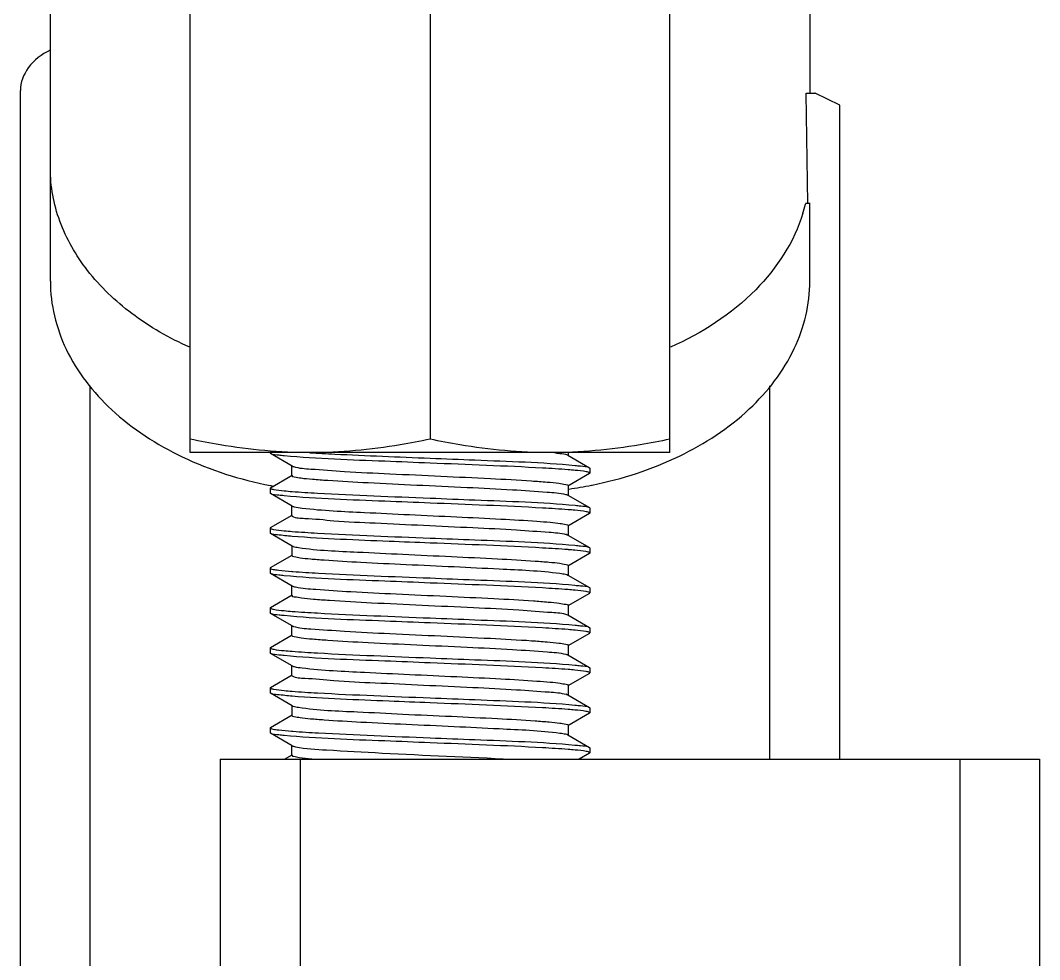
# Model space of a CAD drawing. Extents: x 27938 to 650306, y -92720 to 1524912.
# Drawn here: x 317542.2 to 317959.3, y 832720.4 to 833104.9 of the extents above; entities that cross this region are included whole.
import ezdxf

# ---------------------------------------------------------------- set-up
doc = ezdxf.new("R2010")
doc.units = 0
doc.header["$LTSCALE"] = 1000
doc.header["$MEASUREMENT"] = 0

msp = doc.modelspace()

# ---------------------------------------------------------------- linework, layer by layer
for p, q in [((317611.73, 832927.98), (317611.73, 833554.66)), ((317807.99, 832927.98), (317807.99, 833554.66)), ((317709.86, 833549.13), (317709.86, 832933.5)), ((317554.49, 833044.39), (317554.49, 833359.57)), ((317865.24, 833275.26), (317865.24, 833075.18)), ((317542.22, 830334.12), (317542.22, 833076.19)), ((317864.45, 833029.94), (317863.76, 833075.07)), ((317863.88, 833075.18), (317867.3, 833075.18)), ((317867.59, 833075.04), (317867.3, 833075.18)), ((317877.5, 833070.26), (317867.45, 833075.11)), ((317867.56, 833075.03), (317867.58, 833075.04)), ((317877.5, 833009.75), (317877.5, 833070.26)), ((317554.49, 832998.13), (317554.49, 833044.39)), ((317808.16, 833030.53), (317807.99, 833030.53)), ((317865.44, 833029.94), (317863.47, 833029.94)), ((317863.52, 833029.91), (317863.48, 833029.76)), ((317865.24, 832998.13), (317865.24, 833029.94)), ((317877.5, 832802.45), (317877.5, 833009.75)), ((317570.84, 830692.17), (317570.84, 832955.31)), ((317848.88, 832802.45), (317848.88, 832955.31)), ((317807.99, 832927.98), (317611.73, 832927.98)), ((317644.6, 832927.6), (317644.44, 832927.77)), ((317653.47, 832922.46), (317644.6, 832927.6)), ((317766.05, 832927.06), (317766.25, 832926.96)), ((317766.25, 832926.96), (317775.13, 832921.82)), ((317766.43, 832927.98), (317766.43, 832926.75)), ((317653.29, 832918.58), (317653.29, 832922.66)), ((317775.13, 832921.82), (317775.28, 832921.64)), ((317775.28, 832921.64), (317775.28, 832919.6)), ((317644.6, 832913.64), (317653.47, 832918.78)), ((317775.13, 832919.42), (317766.25, 832914.28)), ((317775.13, 832919.42), (317775.28, 832919.6)), ((317644.6, 832913.64), (317644.44, 832913.46)), ((317644.44, 832913.46), (317644.44, 832911.42)), ((317644.57, 832914.51), (317644.69, 832914.48)), ((317644.69, 832914.48), (317644.91, 832914.44)), ((317644.91, 832914.44), (317645.09, 832914.41)), ((317766.43, 832914.49), (317766.43, 832910.4)), ((317766.48, 832913.06), (317766.69, 832913.09)), ((317775.98, 832914.67), (317776.16, 832914.71)), ((317644.6, 832911.24), (317644.44, 832911.42)), ((317653.47, 832906.1), (317644.6, 832911.24)), ((317766.25, 832910.6), (317775.13, 832905.47)), ((317653.29, 832902.22), (317653.29, 832906.31)), ((317653.47, 832906.1), (317653.72, 832905.99)), ((317775.13, 832905.47), (317775.28, 832905.29)), ((317775.13, 832903.06), (317775.28, 832903.24)), ((317775.28, 832905.29), (317775.28, 832903.24)), ((317644.6, 832897.29), (317653.47, 832902.43)), ((317775.13, 832903.06), (317766.25, 832897.92)), ((317644.6, 832897.29), (317644.44, 832897.11)), ((317644.44, 832897.11), (317644.44, 832895.06)), ((317644.6, 832894.89), (317644.44, 832895.06)), ((317653.47, 832889.75), (317644.6, 832894.89)), ((317766.43, 832898.13), (317766.43, 832894.04)), ((317766.25, 832894.25), (317775.13, 832889.11)), ((317653.29, 832889.95), (317653.29, 832885.87)), ((317775.13, 832886.71), (317766.25, 832881.57)), ((317775.13, 832889.11), (317775.28, 832888.93)), ((317775.13, 832886.71), (317775.28, 832886.89)), ((317775.28, 832888.93), (317775.28, 832886.89)), ((317644.6, 832880.93), (317653.47, 832886.07)), ((317644.6, 832880.93), (317644.44, 832880.75)), ((317644.44, 832880.75), (317644.44, 832878.71)), ((317644.6, 832878.53), (317644.44, 832878.71)), ((317653.47, 832873.39), (317644.6, 832878.53)), ((317766.43, 832881.78), (317766.43, 832877.69)), ((317766.25, 832877.89), (317775.13, 832872.76)), ((317653.29, 832869.51), (317653.29, 832873.6)), ((317775.13, 832870.35), (317766.25, 832865.21)), ((317775.13, 832872.76), (317775.28, 832872.58)), ((317775.13, 832870.35), (317775.28, 832870.53)), ((317775.28, 832872.58), (317775.28, 832870.53)), ((317644.6, 832864.58), (317653.47, 832869.72)), ((317644.6, 832864.58), (317644.44, 832864.4)), ((317644.44, 832864.4), (317644.44, 832862.35)), ((317644.6, 832862.18), (317644.44, 832862.35)), ((317653.47, 832857.04), (317644.6, 832862.18)), ((317766.05, 832861.64), (317766.25, 832861.54)), ((317766.25, 832861.54), (317775.13, 832856.4)), ((317766.43, 832865.42), (317766.43, 832861.33)), ((317653.29, 832853.16), (317653.29, 832857.24)), ((317644.6, 832848.22), (317653.47, 832853.36)), ((317775.13, 832854), (317766.25, 832848.86)), ((317775.13, 832856.4), (317775.28, 832856.22)), ((317775.13, 832854), (317775.28, 832854.18)), ((317775.28, 832856.22), (317775.28, 832854.18)), ((317766.43, 832849.07), (317766.43, 832844.98)), ((317644.6, 832848.22), (317644.44, 832848.04)), ((317644.44, 832848.04), (317644.44, 832846)), ((317644.6, 832845.82), (317644.44, 832846)), ((317653.47, 832840.68), (317644.6, 832845.82)), ((317766.25, 832845.18), (317775.13, 832840.05)), ((317653.29, 832836.8), (317653.29, 832840.89)), ((317653.47, 832840.68), (317653.72, 832840.57)), ((317644.6, 832831.87), (317653.47, 832837.01)), ((317775.13, 832837.64), (317766.25, 832832.5)), ((317775.13, 832840.05), (317775.28, 832839.87)), ((317775.13, 832837.64), (317775.28, 832837.82)), ((317775.28, 832839.87), (317775.28, 832837.82)), ((317766.43, 832832.71), (317766.43, 832828.62)), ((317644.6, 832831.87), (317644.44, 832831.69)), ((317644.44, 832831.69), (317644.44, 832829.64)), ((317644.6, 832829.47), (317644.44, 832829.64)), ((317653.47, 832824.33), (317644.6, 832829.47)), ((317766.25, 832828.83), (317775.13, 832823.69)), ((317653.29, 832824.53), (317653.29, 832820.44)), ((317644.6, 832815.51), (317653.47, 832820.65)), ((317775.13, 832821.29), (317766.25, 832816.15)), ((317775.13, 832823.69), (317775.28, 832823.51)), ((317775.13, 832821.29), (317775.28, 832821.47)), ((317775.28, 832823.51), (317775.28, 832821.47)), ((317766.43, 832816.36), (317766.43, 832812.27)), ((317644.6, 832815.51), (317644.44, 832815.33)), ((317644.44, 832815.33), (317644.44, 832813.29)), ((317644.6, 832813.11), (317644.44, 832813.29)), ((317653.47, 832807.97), (317644.6, 832813.11)), ((317766.25, 832812.47), (317775.13, 832807.34)), ((317653.29, 832804.09), (317653.29, 832808.18)), ((317775.13, 832807.34), (317775.28, 832807.16)), ((317650.29, 832802.45), (317653.47, 832804.3)), ((317775.13, 832804.93), (317770.85, 832802.45)), ((317775.13, 832804.93), (317775.28, 832805.11)), ((317775.28, 832807.16), (317775.28, 832805.11)), ((317624, 832802.45), (317959.28, 832802.45)), ((317624, 832802.45), (317624, 830087.54)), ((317656.71, 832802.45), (317656.71, 830087.54)), ((317926.57, 832802.45), (317926.57, 830087.54)), ((317959.28, 832802.45), (317959.28, 830087.54))]:
    msp.add_line(p, q)
for centre, radius, start, end in [((317800.6, 833044.98), 64.69, 342.8989, 346.3913), ((317748.93, 832815.85), 112.7, 83.6689, 84.2232), ((317751.99, 832737.13), 184.41, 84.6378, 85.5439), ((317676.11, 833076.4), 164.94, 259.1592, 259.4672), ((317667.11, 833088.55), 177, 264.5118, 265.5533), ((317743.35, 833077.8), 166.36, 278.0643, 281.3093), ((317751.83, 832718.88), 186.31, 84.669, 85.543), ((317667.02, 833071.06), 175.86, 264.491, 265.556), ((317763.97, 832888.46), 6.24, 73.8589, 74.9069), ((317751.74, 832701.47), 187.36, 84.6853, 85.5419), ((317673.04, 833128.76), 250.15, 265.4503, 265.5766), ((317751.96, 832687.76), 184.71, 84.6443, 85.543), ((317667.04, 833038.57), 176.08, 264.4922, 265.5586), ((317751.99, 832671.71), 184.41, 84.6378, 85.5439), ((317667.11, 833023.13), 177, 264.5118, 265.5533), ((317751.83, 832653.46), 186.31, 84.669, 85.543), ((317667.02, 833005.64), 175.86, 264.491, 265.556), ((317763.97, 832823.04), 6.24, 73.8589, 74.9069), ((317751.74, 832636.05), 187.36, 84.6853, 85.5419), ((317673.04, 833063.34), 250.15, 265.4503, 265.5766), ((317751.96, 832622.33), 184.71, 84.6443, 85.543)]:
    msp.add_arc(centre, radius, start, end)
for points, knots in [([(317554.41, 833092.76), (317550.97, 833091.05), (317544.96, 833086.68), (317542.22, 833079.48), (317542.22, 833076.19)], [0, 0, 0, 0, 0.538137, 1, 1, 1, 1]), ([(317863.76, 833075.07), (317863.77, 833075.09), (317863.79, 833075.13), (317863.84, 833075.18), (317863.88, 833075.18)], [0, 0, 0, 0, 0.336031, 1, 1, 1, 1]), ([(317611.54, 832971.1), (317603.18, 832974.85), (317587.77, 832983.66), (317569.21, 833001.28), (317557.28, 833021.92), (317554.49, 833037.07), (317554.49, 833044.39)], [0, 0, 0, 0, 0.28083, 0.538855, 0.77586, 1, 1, 1, 1]), ([(317862.43, 833025.96), (317858.83, 833014.24), (317843.73, 832991.26), (317821, 832976.84), (317808.19, 832971.1)], [0, 0, 0, 0, 0.466075, 1, 1, 1, 1]), ([(317554.49, 832998.13), (317554.49, 832988.64), (317559.39, 832968.58), (317579.29, 832943.34), (317608.76, 832924.32), (317632.15, 832916.93), (317644.57, 832914.51)], [0, 0, 0, 0, 0.215322, 0.450095, 0.712861, 1, 1, 1, 1]), ([(317776.16, 832914.71), (317788.46, 832917.18), (317811.62, 832924.65), (317840.76, 832943.66), (317860.41, 832968.79), (317865.24, 832988.7), (317865.24, 832998.13)], [0, 0, 0, 0, 0.287034, 0.549657, 0.784456, 1, 1, 1, 1]), ([(317660.8, 832927.98), (317648.45, 832927.98), (317631.95, 832929.56), (317615.78, 832932.66), (317611.73, 832933.5)], [0, 0, 0, 0, 0.749211, 1, 1, 1, 1]), ([(317709.86, 832933.5), (317705.82, 832932.66), (317689.64, 832929.56), (317673.14, 832927.98), (317660.8, 832927.98)], [0, 0, 0, 0, 0.250789, 1, 1, 1, 1]), ([(317758.93, 832927.98), (317746.59, 832927.98), (317730.08, 832929.56), (317713.91, 832932.66), (317709.86, 832933.5)], [0, 0, 0, 0, 0.749211, 1, 1, 1, 1]), ([(317807.99, 832933.5), (317803.95, 832932.66), (317787.77, 832929.56), (317771.27, 832927.98), (317758.93, 832927.98)], [0, 0, 0, 0, 0.250789, 1, 1, 1, 1]), ([(317650.18, 832926.68), (317649.47, 832926.75), (317647.63, 832927.01), (317645.61, 832927.01), (317644.6, 832927.6)], [0, 0, 0, 0, 0.378132, 1, 1, 1, 1]), ([(317709.86, 832923.69), (317703.69, 832923.93), (317683.79, 832924.79), (317663.86, 832925.35), (317650.18, 832926.68)], [0, 0, 0, 0, 0.310323, 1, 1, 1, 1]), ([(317660.66, 832927.95), (317664.06, 832927.74), (317680.46, 832926.88), (317696.87, 832926.25), (317709.86, 832925.73)], [0, 0, 0, 0, 0.207728, 1, 1, 1, 1]), ([(317709.86, 832925.73), (317715.97, 832925.49), (317735.76, 832924.64), (317755.58, 832924.06), (317769.21, 832922.77)], [0, 0, 0, 0, 0.308852, 1, 1, 1, 1]), ([(317761.36, 832927.86), (317761.91, 832927.8), (317763.48, 832927.59), (317765.09, 832927.44), (317766.05, 832927.06)], [0, 0, 0, 0, 0.350941, 1, 1, 1, 1]), ([(317653.47, 832922.46), (317653.54, 832922.42), (317653.71, 832922.34), (317653.89, 832922.29), (317653.99, 832922.26)], [0, 0, 0, 0, 0.429478, 1, 1, 1, 1]), ([(317653.99, 832922.26), (317656.26, 832921.58), (317663.31, 832921.17), (317676.4, 832920.12), (317694.18, 832919.31), (317714.09, 832918.38), (317733.38, 832917.47), (317748, 832916.71), (317757.16, 832915.99), (317762.15, 832915.6), (317764.5, 832915.07), (317766.43, 832914.85), (317766.43, 832914.49)], [0, 0, 0, 0, 0.063162, 0.185571, 0.350627, 0.535705, 0.715395, 0.865028, 0.921933, 0.964141, 0.990304, 1, 1, 1, 1]), ([(317766.32, 832920.98), (317762.85, 832921.25), (317744.04, 832922.39), (317725.21, 832923.08), (317709.86, 832923.69)], [0, 0, 0, 0, 0.18453, 1, 1, 1, 1]), ([(317769.21, 832922.77), (317769.96, 832922.7), (317771.92, 832922.43), (317774.05, 832922.44), (317775.13, 832921.82)], [0, 0, 0, 0, 0.37931, 1, 1, 1, 1]), ([(317774.54, 832919.99), (317774.26, 832920.06), (317772.5, 832920.41), (317770.72, 832920.59), (317769.22, 832920.73)], [0, 0, 0, 0, 0.163145, 1, 1, 1, 1]), ([(317775.28, 832919.6), (317775.28, 832919.69), (317774.98, 832919.88), (317774.73, 832919.94), (317774.54, 832919.99)], [0, 0, 0, 0, 0.315061, 1, 1, 1, 1]), ([(317653.3, 832918.58), (317653.3, 832918.22), (317655.17, 832917.99), (317657.47, 832917.47), (317662.34, 832917.09), (317671.31, 832916.38), (317685.64, 832915.62), (317704.62, 832914.72), (317724.35, 832913.81), (317742.15, 832912.98), (317755.57, 832912.01), (317762.87, 832911.5), (317765.37, 832910.9)], [0, 0, 0, 0, 0.00951, 0.035123, 0.076469, 0.132247, 0.279239, 0.456494, 0.640275, 0.805971, 0.931424, 1, 1, 1, 1]), ([(317644.44, 832913.46), (317644.44, 832913.38), (317644.69, 832913.21), (317644.91, 832913.15), (317645.07, 832913.1)], [0, 0, 0, 0, 0.322005, 1, 1, 1, 1]), ([(317645.07, 832913.1), (317645.33, 832913.03), (317647.02, 832912.67), (317648.74, 832912.51), (317650.18, 832912.37)], [0, 0, 0, 0, 0.159397, 1, 1, 1, 1]), ([(317653.39, 832912.09), (317656.86, 832911.81), (317675.67, 832910.68), (317694.5, 832909.99), (317709.86, 832909.38)], [0, 0, 0, 0, 0.184455, 1, 1, 1, 1]), ([(317650.13, 832910.33), (317649.43, 832910.39), (317647.6, 832910.66), (317645.6, 832910.66), (317644.6, 832911.24)], [0, 0, 0, 0, 0.377931, 1, 1, 1, 1]), ([(317709.86, 832907.33), (317703.68, 832907.58), (317683.76, 832908.43), (317663.81, 832908.99), (317650.13, 832910.33)], [0, 0, 0, 0, 0.310595, 1, 1, 1, 1]), ([(317709.86, 832909.38), (317715.98, 832909.13), (317735.77, 832908.29), (317755.59, 832907.71), (317769.22, 832906.42)], [0, 0, 0, 0, 0.308927, 1, 1, 1, 1]), ([(317766.31, 832904.62), (317762.84, 832904.89), (317744.04, 832906.03), (317725.21, 832906.72), (317709.86, 832907.33)], [0, 0, 0, 0, 0.184554, 1, 1, 1, 1]), ([(317765.37, 832910.9), (317765.55, 832910.86), (317765.85, 832910.78), (317766.14, 832910.67), (317766.25, 832910.6)], [0, 0, 0, 0, 0.59312, 1, 1, 1, 1]), ([(317653.72, 832905.99), (317653.91, 832905.92), (317655.15, 832905.58), (317656.43, 832905.43), (317657.5, 832905.3)], [0, 0, 0, 0, 0.158312, 1, 1, 1, 1]), ([(317657.5, 832905.3), (317665.96, 832904.27), (317680.63, 832903.65), (317701.72, 832902.57), (317720.35, 832901.75), (317737.7, 832900.9), (317750.56, 832900.18), (317758.5, 832899.53), (317762.77, 832899.15), (317764.81, 832898.69), (317766.43, 832898.45), (317766.43, 832898.13)], [0, 0, 0, 0, 0.234088, 0.402448, 0.579889, 0.745639, 0.880314, 0.930897, 0.968237, 0.991317, 1, 1, 1, 1]), ([(317774.61, 832903.62), (317774.32, 832903.7), (317772.52, 832904.06), (317770.68, 832904.23), (317769.14, 832904.38)], [0, 0, 0, 0, 0.159617, 1, 1, 1, 1]), ([(317769.22, 832906.42), (317769.98, 832906.34), (317771.93, 832906.07), (317774.06, 832906.09), (317775.13, 832905.47)], [0, 0, 0, 0, 0.379296, 1, 1, 1, 1]), ([(317775.28, 832903.24), (317775.28, 832903.33), (317775.01, 832903.51), (317774.78, 832903.57), (317774.61, 832903.62)], [0, 0, 0, 0, 0.317967, 1, 1, 1, 1]), ([(317653.3, 832902.22), (317653.3, 832902.18), (317653.34, 832902.1), (317653.42, 832902.05), (317653.46, 832902.02)], [0, 0, 0, 0, 0.402304, 1, 1, 1, 1]), ([(317653.46, 832902.02), (317654.98, 832901.12), (317661.03, 832901.16), (317672.07, 832899.8), (317688.39, 832899.19), (317707.31, 832898.23), (317726.61, 832897.35), (317743.76, 832896.54), (317756.47, 832895.56), (317763.32, 832895.1), (317765.6, 832894.49)], [0, 0, 0, 0, 0.046973, 0.152409, 0.303029, 0.479455, 0.658932, 0.818305, 0.937036, 1, 1, 1, 1]), ([(317644.44, 832897.11), (317644.44, 832897.03), (317644.67, 832896.86), (317644.88, 832896.8), (317645.03, 832896.76)], [0, 0, 0, 0, 0.324871, 1, 1, 1, 1]), ([(317653.48, 832893.68), (317651.44, 832893.84), (317648.54, 832894.24), (317645.42, 832894.41), (317644.6, 832894.89)], [0, 0, 0, 0, 0.683734, 1, 1, 1, 1]), ([(317645.03, 832896.76), (317645.29, 832896.68), (317646.98, 832896.32), (317648.69, 832896.16), (317650.13, 832896.02)], [0, 0, 0, 0, 0.157623, 1, 1, 1, 1]), ([(317653.39, 832895.73), (317656.86, 832895.46), (317675.67, 832894.32), (317694.5, 832893.63), (317709.86, 832893.02)], [0, 0, 0, 0, 0.184436, 1, 1, 1, 1]), ([(317709.86, 832890.98), (317704.26, 832891.2), (317685.46, 832891.98), (317666.65, 832892.65), (317653.48, 832893.68)], [0, 0, 0, 0, 0.297863, 1, 1, 1, 1]), ([(317709.86, 832893.02), (317715.96, 832892.78), (317735.73, 832891.94), (317755.52, 832891.35), (317769.14, 832890.07)], [0, 0, 0, 0, 0.308576, 1, 1, 1, 1]), ([(317766.31, 832888.27), (317762.84, 832888.54), (317744.04, 832889.68), (317725.21, 832890.37), (317709.86, 832890.98)], [0, 0, 0, 0, 0.184575, 1, 1, 1, 1]), ([(317765.71, 832894.46), (317765.82, 832894.43), (317766, 832894.37), (317766.18, 832894.29), (317766.25, 832894.25)], [0, 0, 0, 0, 0.572041, 1, 1, 1, 1]), ([(317653.47, 832889.75), (317653.59, 832889.68), (317654.4, 832889.38), (317655.27, 832889.26), (317656, 832889.15)], [0, 0, 0, 0, 0.147905, 1, 1, 1, 1]), ([(317656, 832889.15), (317663.99, 832887.94), (317678.29, 832887.46), (317699.15, 832886.32), (317718.25, 832885.49), (317736.26, 832884.62), (317749.71, 832883.89), (317758.06, 832883.21), (317762.57, 832882.83), (317764.7, 832882.35), (317766.43, 832882.11), (317766.43, 832881.78)], [0, 0, 0, 0, 0.218787, 0.386207, 0.566108, 0.736243, 0.875583, 0.928118, 0.966979, 0.991, 1, 1, 1, 1]), ([(317774.52, 832887.28), (317774.24, 832887.36), (317772.44, 832887.71), (317770.62, 832887.89), (317769.1, 832888.03)], [0, 0, 0, 0, 0.163234, 1, 1, 1, 1]), ([(317769.14, 832890.07), (317769.9, 832890), (317771.88, 832889.72), (317774.04, 832889.74), (317775.13, 832889.11)], [0, 0, 0, 0, 0.37952, 1, 1, 1, 1]), ([(317775.28, 832886.89), (317775.28, 832886.98), (317774.97, 832887.17), (317774.72, 832887.23), (317774.52, 832887.28)], [0, 0, 0, 0, 0.313847, 1, 1, 1, 1]), ([(317653.29, 832885.87), (317653.29, 832885.54), (317654.97, 832885.3), (317657.05, 832884.83), (317661.44, 832884.45), (317669.59, 832883.78), (317682.74, 832883.06), (317700.42, 832882.2), (317719.3, 832881.37), (317740.28, 832880.26), (317754.78, 832879.7), (317763.02, 832878.6)], [0, 0, 0, 0, 0.00884, 0.032379, 0.070466, 0.122006, 0.258971, 0.426878, 0.605536, 0.773444, 1, 1, 1, 1]), ([(317644.44, 832880.75), (317644.44, 832880.68), (317645.19, 832880.14), (317645.96, 832880.18), (317646.66, 832880.07)], [0, 0, 0, 0, 0.093121, 1, 1, 1, 1]), ([(317650.14, 832877.62), (317649.43, 832877.68), (317647.6, 832877.95), (317645.61, 832877.95), (317644.6, 832878.53)], [0, 0, 0, 0, 0.377935, 1, 1, 1, 1]), ([(317646.66, 832880.07), (317647.08, 832880.01), (317649.25, 832879.72), (317651.43, 832879.53), (317653.2, 832879.39)], [0, 0, 0, 0, 0.190828, 1, 1, 1, 1]), ([(317653.75, 832879.35), (317657.22, 832879.08), (317675.92, 832877.96), (317694.63, 832877.27), (317709.86, 832876.67)], [0, 0, 0, 0, 0.18595, 1, 1, 1, 1]), ([(317763.02, 832878.6), (317763.41, 832878.54), (317764.49, 832878.36), (317765.64, 832878.25), (317766.25, 832877.89)], [0, 0, 0, 0, 0.360643, 1, 1, 1, 1]), ([(317709.86, 832874.62), (317703.68, 832874.87), (317683.76, 832875.72), (317663.81, 832876.28), (317650.14, 832877.62)], [0, 0, 0, 0, 0.310578, 1, 1, 1, 1]), ([(317709.86, 832876.67), (317715.95, 832876.42), (317735.7, 832875.58), (317755.48, 832874.99), (317769.1, 832873.72)], [0, 0, 0, 0, 0.308379, 1, 1, 1, 1]), ([(317766.32, 832871.91), (317762.85, 832872.18), (317744.04, 832873.32), (317725.21, 832874.01), (317709.86, 832874.62)], [0, 0, 0, 0, 0.184524, 1, 1, 1, 1]), ([(317653.47, 832873.39), (317653.63, 832873.3), (317654.08, 832873.15), (317654.54, 832873.05), (317654.82, 832872.99)], [0, 0, 0, 0, 0.388593, 1, 1, 1, 1]), ([(317654.82, 832872.99), (317657.53, 832872.45), (317665.1, 832871.89), (317678.82, 832870.96), (317696.62, 832870.12), (317716.15, 832869.23), (317734.82, 832868.34), (317748.86, 832867.59), (317757.61, 832866.89), (317762.36, 832866.51), (317764.6, 832866), (317766.43, 832865.77), (317766.43, 832865.42)], [0, 0, 0, 0, 0.074051, 0.202548, 0.368862, 0.551322, 0.726125, 0.870472, 0.925123, 0.96561, 0.990669, 1, 1, 1, 1]), ([(317769.1, 832873.72), (317769.87, 832873.65), (317771.86, 832873.37), (317774.03, 832873.39), (317775.13, 832872.76)], [0, 0, 0, 0, 0.379704, 1, 1, 1, 1]), ([(317774.62, 832870.9), (317774.34, 832870.98), (317772.55, 832871.35), (317770.73, 832871.52), (317769.21, 832871.66)], [0, 0, 0, 0, 0.159226, 1, 1, 1, 1]), ([(317775.28, 832870.53), (317775.28, 832870.61), (317775.02, 832870.8), (317774.79, 832870.86), (317774.62, 832870.9)], [0, 0, 0, 0, 0.318631, 1, 1, 1, 1]), ([(317653.3, 832869.51), (317653.3, 832869.14), (317655.28, 832868.92), (317657.69, 832868.37), (317662.81, 832867.99), (317672.19, 832867.26), (317687.11, 832866.48), (317706.72, 832865.57), (317726.81, 832864.61), (317744.56, 832863.86), (317757.24, 832862.66), (317764.04, 832862.43), (317766.05, 832861.64)], [0, 0, 0, 0, 0.009911, 0.036684, 0.079861, 0.138026, 0.290611, 0.473012, 0.659513, 0.823824, 0.942824, 1, 1, 1, 1]), ([(317644.44, 832864.4), (317644.44, 832864.32), (317644.69, 832864.15), (317644.9, 832864.09), (317645.06, 832864.04)], [0, 0, 0, 0, 0.322656, 1, 1, 1, 1]), ([(317650.18, 832861.26), (317649.47, 832861.33), (317647.63, 832861.59), (317645.61, 832861.59), (317644.6, 832862.18)], [0, 0, 0, 0, 0.378132, 1, 1, 1, 1]), ([(317645.06, 832864.04), (317645.32, 832863.97), (317647, 832863.61), (317648.7, 832863.44), (317650.14, 832863.31)], [0, 0, 0, 0, 0.159145, 1, 1, 1, 1]), ([(317653.4, 832863.02), (317656.87, 832862.75), (317675.68, 832861.61), (317694.51, 832860.92), (317709.86, 832860.31)], [0, 0, 0, 0, 0.184477, 1, 1, 1, 1]), ([(317709.86, 832858.27), (317703.69, 832858.51), (317683.79, 832859.37), (317663.86, 832859.93), (317650.18, 832861.26)], [0, 0, 0, 0, 0.310323, 1, 1, 1, 1]), ([(317709.86, 832860.31), (317715.97, 832860.07), (317735.76, 832859.22), (317755.58, 832858.64), (317769.21, 832857.35)], [0, 0, 0, 0, 0.308852, 1, 1, 1, 1]), ([(317766.32, 832855.56), (317762.85, 832855.83), (317744.04, 832856.97), (317725.21, 832857.66), (317709.86, 832858.27)], [0, 0, 0, 0, 0.18453, 1, 1, 1, 1]), ([(317769.21, 832857.35), (317769.96, 832857.28), (317771.92, 832857.01), (317774.05, 832857.02), (317775.13, 832856.4)], [0, 0, 0, 0, 0.37931, 1, 1, 1, 1]), ([(317653.3, 832853.16), (317653.3, 832852.8), (317655.17, 832852.57), (317657.47, 832852.05), (317662.34, 832851.67), (317671.31, 832850.96), (317685.64, 832850.2), (317704.62, 832849.3), (317724.35, 832848.39), (317742.15, 832847.56), (317755.57, 832846.59), (317762.87, 832846.08), (317765.37, 832845.48)], [0, 0, 0, 0, 0.00951, 0.035123, 0.076469, 0.132247, 0.279239, 0.456494, 0.640275, 0.805971, 0.931424, 1, 1, 1, 1]), ([(317653.47, 832857.04), (317653.54, 832857), (317653.71, 832856.92), (317653.89, 832856.87), (317653.99, 832856.84)], [0, 0, 0, 0, 0.429478, 1, 1, 1, 1]), ([(317653.99, 832856.84), (317656.26, 832856.16), (317663.31, 832855.75), (317676.4, 832854.7), (317694.18, 832853.89), (317714.09, 832852.96), (317733.38, 832852.05), (317748, 832851.29), (317757.16, 832850.57), (317762.15, 832850.18), (317764.5, 832849.65), (317766.43, 832849.43), (317766.43, 832849.07)], [0, 0, 0, 0, 0.063162, 0.185571, 0.350627, 0.535705, 0.715395, 0.865028, 0.921933, 0.964141, 0.990304, 1, 1, 1, 1]), ([(317774.54, 832854.57), (317774.26, 832854.64), (317772.5, 832854.99), (317770.72, 832855.17), (317769.22, 832855.31)], [0, 0, 0, 0, 0.163145, 1, 1, 1, 1]), ([(317775.28, 832854.18), (317775.28, 832854.27), (317774.98, 832854.46), (317774.73, 832854.52), (317774.54, 832854.57)], [0, 0, 0, 0, 0.315061, 1, 1, 1, 1]), ([(317644.44, 832848.04), (317644.44, 832847.96), (317644.69, 832847.79), (317644.91, 832847.73), (317645.07, 832847.68)], [0, 0, 0, 0, 0.322005, 1, 1, 1, 1]), ([(317650.13, 832844.91), (317649.43, 832844.97), (317647.6, 832845.24), (317645.6, 832845.24), (317644.6, 832845.82)], [0, 0, 0, 0, 0.377931, 1, 1, 1, 1]), ([(317645.07, 832847.68), (317645.33, 832847.61), (317647.02, 832847.25), (317648.74, 832847.09), (317650.18, 832846.95)], [0, 0, 0, 0, 0.159397, 1, 1, 1, 1]), ([(317709.86, 832841.91), (317703.68, 832842.16), (317683.76, 832843.01), (317663.81, 832843.57), (317650.13, 832844.91)], [0, 0, 0, 0, 0.310595, 1, 1, 1, 1]), ([(317653.39, 832846.67), (317656.86, 832846.39), (317675.67, 832845.26), (317694.5, 832844.57), (317709.86, 832843.96)], [0, 0, 0, 0, 0.184455, 1, 1, 1, 1]), ([(317765.37, 832845.48), (317765.55, 832845.44), (317765.85, 832845.36), (317766.14, 832845.25), (317766.25, 832845.18)], [0, 0, 0, 0, 0.59312, 1, 1, 1, 1]), ([(317653.72, 832840.57), (317653.91, 832840.5), (317655.15, 832840.16), (317656.43, 832840.01), (317657.5, 832839.88)], [0, 0, 0, 0, 0.158312, 1, 1, 1, 1]), ([(317709.86, 832843.96), (317715.98, 832843.71), (317735.77, 832842.87), (317755.59, 832842.29), (317769.22, 832841)], [0, 0, 0, 0, 0.308927, 1, 1, 1, 1]), ([(317766.31, 832839.2), (317762.84, 832839.47), (317744.04, 832840.61), (317725.21, 832841.3), (317709.86, 832841.91)], [0, 0, 0, 0, 0.184554, 1, 1, 1, 1]), ([(317769.22, 832841), (317769.98, 832840.92), (317771.93, 832840.65), (317774.06, 832840.67), (317775.13, 832840.05)], [0, 0, 0, 0, 0.379296, 1, 1, 1, 1]), ([(317653.3, 832836.8), (317653.3, 832836.76), (317653.34, 832836.68), (317653.42, 832836.63), (317653.46, 832836.6)], [0, 0, 0, 0, 0.402304, 1, 1, 1, 1]), ([(317653.46, 832836.6), (317654.98, 832835.7), (317661.03, 832835.74), (317672.07, 832834.38), (317688.39, 832833.77), (317707.31, 832832.81), (317726.61, 832831.93), (317743.76, 832831.12), (317756.47, 832830.14), (317763.32, 832829.68), (317765.6, 832829.07)], [0, 0, 0, 0, 0.046973, 0.152409, 0.303029, 0.479455, 0.658932, 0.818305, 0.937036, 1, 1, 1, 1]), ([(317657.5, 832839.88), (317665.96, 832838.85), (317680.63, 832838.23), (317701.72, 832837.15), (317720.35, 832836.33), (317737.7, 832835.48), (317750.56, 832834.76), (317758.5, 832834.11), (317762.77, 832833.73), (317764.81, 832833.27), (317766.43, 832833.03), (317766.43, 832832.71)], [0, 0, 0, 0, 0.234088, 0.402448, 0.579889, 0.745639, 0.880314, 0.930897, 0.968237, 0.991317, 1, 1, 1, 1]), ([(317774.61, 832838.2), (317774.32, 832838.28), (317772.52, 832838.64), (317770.68, 832838.81), (317769.14, 832838.96)], [0, 0, 0, 0, 0.159617, 1, 1, 1, 1]), ([(317775.28, 832837.82), (317775.28, 832837.91), (317775.01, 832838.09), (317774.78, 832838.15), (317774.61, 832838.2)], [0, 0, 0, 0, 0.317967, 1, 1, 1, 1]), ([(317644.44, 832831.69), (317644.44, 832831.61), (317644.67, 832831.44), (317644.88, 832831.38), (317645.03, 832831.34)], [0, 0, 0, 0, 0.324871, 1, 1, 1, 1]), ([(317653.48, 832828.26), (317651.44, 832828.42), (317648.54, 832828.82), (317645.42, 832828.99), (317644.6, 832829.47)], [0, 0, 0, 0, 0.683734, 1, 1, 1, 1]), ([(317645.03, 832831.34), (317645.29, 832831.26), (317646.98, 832830.9), (317648.69, 832830.74), (317650.13, 832830.6)], [0, 0, 0, 0, 0.157623, 1, 1, 1, 1]), ([(317653.39, 832830.31), (317656.86, 832830.04), (317675.67, 832828.9), (317694.5, 832828.21), (317709.86, 832827.6)], [0, 0, 0, 0, 0.184436, 1, 1, 1, 1]), ([(317709.86, 832825.56), (317704.26, 832825.78), (317685.46, 832826.56), (317666.65, 832827.23), (317653.48, 832828.26)], [0, 0, 0, 0, 0.297863, 1, 1, 1, 1]), ([(317765.71, 832829.04), (317765.82, 832829.01), (317766, 832828.95), (317766.18, 832828.87), (317766.25, 832828.83)], [0, 0, 0, 0, 0.572041, 1, 1, 1, 1]), ([(317653.47, 832824.33), (317653.59, 832824.26), (317654.4, 832823.96), (317655.27, 832823.84), (317656, 832823.73)], [0, 0, 0, 0, 0.147905, 1, 1, 1, 1]), ([(317709.86, 832827.6), (317715.96, 832827.36), (317735.73, 832826.52), (317755.52, 832825.93), (317769.14, 832824.65)], [0, 0, 0, 0, 0.308576, 1, 1, 1, 1]), ([(317766.31, 832822.85), (317762.84, 832823.12), (317744.04, 832824.26), (317725.21, 832824.95), (317709.86, 832825.56)], [0, 0, 0, 0, 0.184575, 1, 1, 1, 1]), ([(317769.14, 832824.65), (317769.9, 832824.58), (317771.88, 832824.3), (317774.04, 832824.32), (317775.13, 832823.69)], [0, 0, 0, 0, 0.37952, 1, 1, 1, 1]), ([(317653.29, 832820.44), (317653.29, 832820.12), (317654.97, 832819.88), (317657.05, 832819.41), (317661.44, 832819.03), (317669.59, 832818.36), (317682.74, 832817.64), (317700.42, 832816.78), (317719.3, 832815.95), (317740.28, 832814.84), (317754.78, 832814.28), (317763.02, 832813.18)], [0, 0, 0, 0, 0.00884, 0.032379, 0.070466, 0.122006, 0.258971, 0.426878, 0.605536, 0.773444, 1, 1, 1, 1]), ([(317656, 832823.73), (317663.99, 832822.52), (317678.29, 832822.04), (317699.15, 832820.9), (317718.25, 832820.07), (317736.26, 832819.2), (317749.71, 832818.47), (317758.06, 832817.79), (317762.57, 832817.41), (317764.7, 832816.93), (317766.43, 832816.69), (317766.43, 832816.36)], [0, 0, 0, 0, 0.218787, 0.386207, 0.566108, 0.736243, 0.875583, 0.928118, 0.966979, 0.991, 1, 1, 1, 1]), ([(317774.52, 832821.86), (317774.24, 832821.94), (317772.44, 832822.29), (317770.62, 832822.47), (317769.1, 832822.61)], [0, 0, 0, 0, 0.163234, 1, 1, 1, 1]), ([(317775.28, 832821.47), (317775.28, 832821.56), (317774.97, 832821.75), (317774.72, 832821.81), (317774.52, 832821.86)], [0, 0, 0, 0, 0.313847, 1, 1, 1, 1]), ([(317644.44, 832815.33), (317644.44, 832815.26), (317645.19, 832814.72), (317645.96, 832814.76), (317646.66, 832814.65)], [0, 0, 0, 0, 0.093121, 1, 1, 1, 1]), ([(317650.14, 832812.2), (317649.43, 832812.26), (317647.6, 832812.53), (317645.61, 832812.53), (317644.6, 832813.11)], [0, 0, 0, 0, 0.377935, 1, 1, 1, 1]), ([(317646.66, 832814.65), (317647.08, 832814.59), (317649.25, 832814.3), (317651.43, 832814.11), (317653.2, 832813.97)], [0, 0, 0, 0, 0.190828, 1, 1, 1, 1]), ([(317709.86, 832809.2), (317703.68, 832809.45), (317683.76, 832810.3), (317663.81, 832810.86), (317650.14, 832812.2)], [0, 0, 0, 0, 0.310578, 1, 1, 1, 1]), ([(317653.75, 832813.93), (317657.22, 832813.66), (317675.92, 832812.54), (317694.63, 832811.85), (317709.86, 832811.25)], [0, 0, 0, 0, 0.18595, 1, 1, 1, 1]), ([(317763.02, 832813.18), (317763.41, 832813.12), (317764.49, 832812.94), (317765.64, 832812.83), (317766.25, 832812.47)], [0, 0, 0, 0, 0.360643, 1, 1, 1, 1]), ([(317653.47, 832807.97), (317653.63, 832807.88), (317654.08, 832807.73), (317654.54, 832807.63), (317654.82, 832807.57)], [0, 0, 0, 0, 0.388593, 1, 1, 1, 1]), ([(317654.82, 832807.57), (317658.98, 832806.74), (317670.85, 832806.14), (317700.23, 832804.34), (317725.47, 832803.46), (317743.09, 832802.46)], [0, 0, 0, 0, 0.144037, 0.40116, 1, 1, 1, 1]), ([(317709.86, 832811.25), (317715.95, 832811), (317735.7, 832810.16), (317755.48, 832809.57), (317769.1, 832808.3)], [0, 0, 0, 0, 0.308379, 1, 1, 1, 1]), ([(317766.32, 832806.49), (317762.85, 832806.76), (317744.04, 832807.9), (317725.21, 832808.59), (317709.86, 832809.2)], [0, 0, 0, 0, 0.184524, 1, 1, 1, 1]), ([(317769.1, 832808.3), (317769.87, 832808.23), (317771.86, 832807.95), (317774.03, 832807.97), (317775.13, 832807.34)], [0, 0, 0, 0, 0.379704, 1, 1, 1, 1]), ([(317653.3, 832804.09), (317653.3, 832803.8), (317654.74, 832803.55), (317655.52, 832803.35), (317656.26, 832803.24)], [0, 0, 0, 0, 0.275183, 1, 1, 1, 1]), ([(317774.62, 832805.48), (317774.34, 832805.56), (317772.55, 832805.93), (317770.73, 832806.1), (317769.21, 832806.24)], [0, 0, 0, 0, 0.159226, 1, 1, 1, 1]), ([(317775.28, 832805.11), (317775.28, 832805.19), (317775.02, 832805.37), (317774.79, 832805.43), (317774.62, 832805.48)], [0, 0, 0, 0, 0.318631, 1, 1, 1, 1])]:
    msp.add_open_spline(points, degree=3, knots=knots)
msp.add_open_spline([(317656.26, 832803.24), (317657.98, 832803), (317659.71, 832802.83), (317661.43, 832802.68)], degree=3)

doc.saveas('drawing.dxf')
